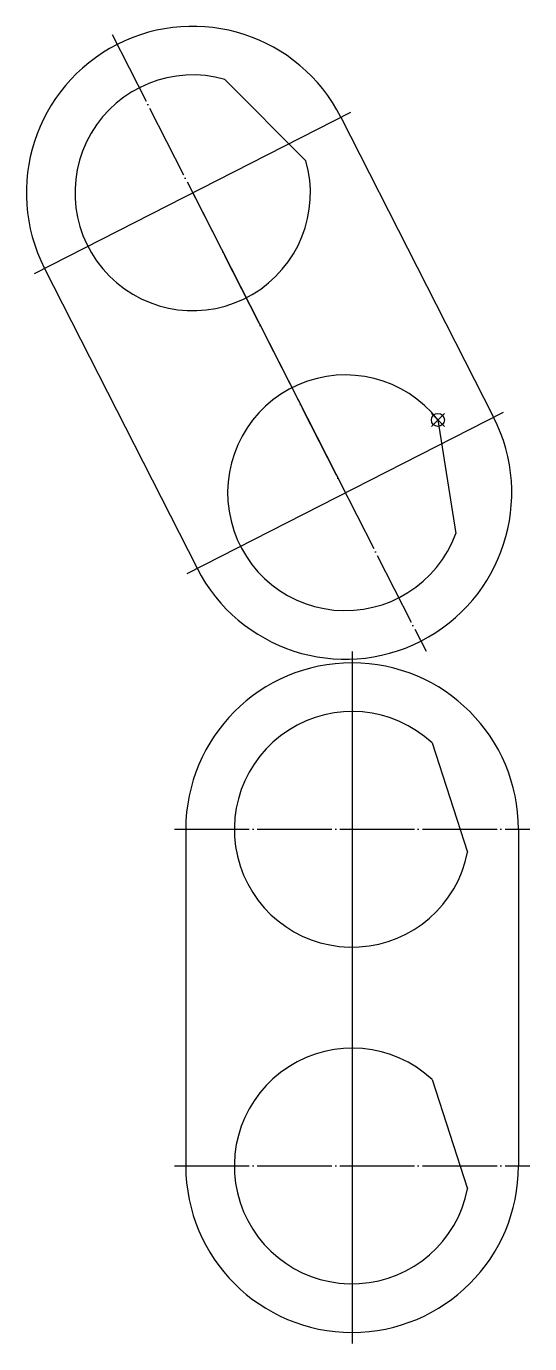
# Model space of a CAD drawing. Extents: x 167 to 302, y 450 to 802.
import ezdxf

# ---------------------------------------------------------------- set-up
doc = ezdxf.new("R2010")
doc.units = 0
doc.header["$MEASUREMENT"] = 0
doc.linetypes.add('CENTER', pattern=[22, 20, -1, 0, -1])
doc.layers.get('0').update_dxf_attribs({"linetype": 'CONTINUOUS'})
doc.layers.add('$PARTREF_BOM', color=7, linetype='CONTINUOUS')
doc.styles.get("Standard").update_dxf_attribs({"font": 'txt.shx', "bigfont": 'chineset.shx'})

# ---------------------------------------------------------------- blocks, each defined once
blk = doc.blocks.new('PARTREF')
at = {"layer": '$PARTREF_BOM', "color": 2}
for p, q in [((-1.75, -1.75), (1.75, 1.75)), ((-1.75, 1.75), (1.75, -1.75))]:
    blk.add_line(p, q, dxfattribs=at)
blk.add_circle((0, 0), 1.75, dxfattribs=at)
at = {"layer": '$PARTREF_BOM', "color": 2, "flags": 1}
for tag, p in [('TAG5', (-16.09, -4.95)), ('TAG10', (-5.65, -5)), ('TAG15', (5.59, -4.74)), ('TAG4', (-16.09, -8.95)), ('TAG9', (-5.65, -9)), ('TAG14', (5.59, -8.74)), ('TAG3', (-16.09, -12.95)), ('TAG8', (-5.65, -13)), ('TAG13', (5.59, -12.74)), ('TAG2', (-16.09, -16.95)), ('TAG7', (-5.65, -17)), ('TAG12', (5.59, -16.74)), ('TAG1', (-16.09, -20.95)), ('TAG6', (-5.65, -21)), ('TAG11', (5.59, -20.74))]:
    blk.add_attdef(tag, p, '', height=2.5, dxfattribs=at)

msp = doc.modelspace()

# ---------------------------------------------------------------- linework, layer by layer
at = {"color": 1, "linetype": 'CENTER'}
for p, q in [((190.33, 800.15), (233.46, 715.51)), ((231.19, 719.96), (274.32, 635.32)), ((207.05, 587.66), (302.05, 587.66)), ((207.05, 497.66), (302.05, 497.66))]:
    msp.add_line(p, q, dxfattribs=at)
at = {"color": 7, "linetype": 'CONTINUOUS'}
for p, q in [((220.48, 788.14), (242.2, 766.41)), ((169.57, 736.26), (254.22, 779.39)), ((251.55, 778.03), (292.4, 697.84)), ((211.9, 757.83), (252.75, 677.64)), ((172.25, 737.63), (213.1, 657.44)), ((210.43, 656.07), (295.08, 699.2)), ((277.51, 697.11), (282.32, 666.77)), ((254.55, 635.16), (254.55, 540.16)), ((275.95, 610.76), (285.45, 581.54)), ((210.05, 587.66), (210.05, 497.66)), ((299.05, 587.66), (299.05, 497.66)), ((254.55, 545.16), (254.55, 450.16)), ((275.95, 520.76), (285.45, 491.54))]:
    msp.add_line(p, q, dxfattribs=at)
for centre, radius, start, end in [((211.9, 757.83), 44.5, 27, 207), ((211.9, 757.83), 31.5, 74.189, 15.811), ((252.75, 677.64), 31.5, 38.189, 339.811), ((252.75, 677.64), 44.5, 207, 27), ((254.55, 587.66), 44.5, 0, 180), ((254.55, 587.66), 31.5, 47.189, 348.811), ((254.55, 497.66), 31.5, 47.189, 348.811), ((254.55, 497.66), 44.5, 180, 0)]:
    msp.add_arc(centre, radius, start, end, dxfattribs=at)

# ---------------------------------------------------------------- block references
at = {"color": 7}
msp.add_blockref('PARTREF', (277.51, 697.11), dxfattribs=at)

doc.saveas('drawing.dxf')
